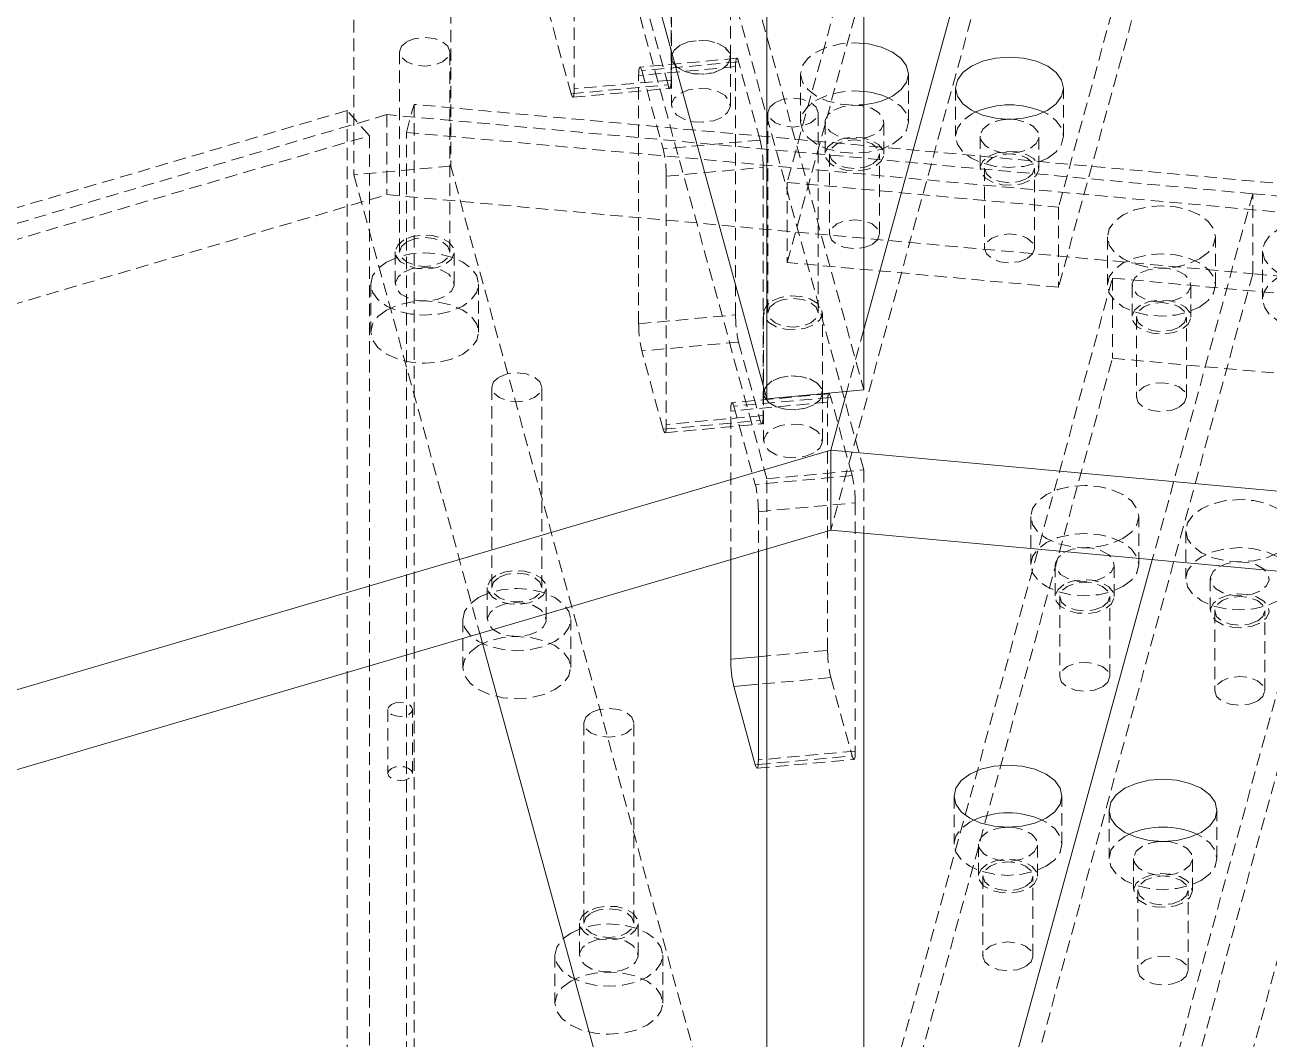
# Model space of a CAD drawing. Header units: millimetres. Extents: x 1529 to 6255, y 1713 to 5797.
# Drawn here: x 4929.4 to 5056.2, y 5173.5 to 5276.9 of the extents above; entities that cross this region are included whole.
import ezdxf

# ---------------------------------------------------------------- set-up
doc = ezdxf.new("R2010")
doc.units = ezdxf.units.MM
doc.linetypes.add('HIDDEN', pattern=[1.905, 1.27, -0.635])

msp = doc.modelspace()

# ---------------------------------------------------------------- linework, layer by layer
at = {"color": 7, "linetype": 'HIDDEN', "lineweight": 0}
for p, q in [((4972.771, 5393.12), (5014.875, 5239.654)), ((5004.998, 5230.586), (4962.894, 5384.051)), ((4962.894, 5384.051), (4962.894, 5261.57)), ((5014.875, 5231.489), (4972.771, 5384.954)), ((4972.771, 5384.954), (4972.771, 5262.473)), ((5040.224, 5381.689), (5007.06, 5260.811)), ((5054.521, 5382.135), (5011.501, 5225.336)), ((5067.879, 5379.16), (5034.715, 5258.282)), ((5007.06, 5252.645), (5040.224, 5373.524)), ((5067.879, 5370.995), (5034.715, 5250.117)), ((4995.231, 5271.245), (4995.231, 5296.558)), ((4985.354, 5295.655), (4985.354, 5270.342)), ((4995.271, 5281.725), (4995.271, 5273.559)), ((5001.271, 5273.559), (5001.271, 5281.725)), ((4994.918, 5270.752), (4992.728, 5278.735)), ((4985.041, 5269.849), (4982.851, 5277.832)), ((4967.562, 5274.124), (4967.562, 5253.711)), ((4972.662, 5253.711), (4972.662, 5274.124)), ((5001.932, 5273.461), (4992.055, 5272.558)), ((4995.271, 5273.559), (4995.271, 5268.66)), ((5001.271, 5268.66), (5001.271, 5273.559)), ((5001.801, 5272.61), (4991.924, 5271.707)), ((5002.114, 5273.103), (4992.237, 5272.2)), ((4992.237, 5272.2), (4994.427, 5264.217)), ((5001.801, 5247.297), (5001.801, 5272.61)), ((5004.304, 5265.12), (5002.114, 5273.103)), ((4995.231, 5271.245), (4985.354, 5270.342)), ((4991.924, 5246.394), (4991.924, 5271.707)), ((5008.424, 5271.855), (5008.424, 5266.956)), ((5019.424, 5266.956), (5019.424, 5271.855)), ((4985.041, 5269.849), (4994.918, 5270.752)), ((4985.223, 5269.491), (4995.1, 5270.394)), ((5024.227, 5270.411), (5024.227, 5265.511)), ((5035.227, 5265.511), (5035.227, 5270.411)), ((4968.243, 5265.91), (4969.025, 5268.761)), ((5079.315, 5258.676), (4969.025, 5268.761)), ((4969.025, 5268.761), (4969.025, 4700.448)), ((4962.216, 5268.138), (4595.2, 5160.183)), ((4966.268, 5267.723), (4596.325, 5158.908)), ((4964.486, 5265.566), (4962.216, 5268.138)), ((4962.216, 5268.138), (4962.216, 4699.826)), ((5054.521, 5259.654), (4966.268, 5267.723)), ((4966.268, 5267.723), (4966.268, 5259.558)), ((5005.107, 5267.927), (5005.107, 5247.514)), ((5010.207, 5247.514), (5010.207, 5267.927)), ((4968.243, 5265.91), (5538.738, 5213.747)), ((4968.243, 4697.597), (4968.243, 5265.91)), ((5010.924, 5266.956), (5010.924, 5263.69)), ((5016.924, 5263.69), (5016.924, 5266.956)), ((4529.449, 5137.603), (4964.486, 5265.566)), ((4964.486, 5265.566), (4964.486, 4697.254)), ((5004.304, 5265.12), (4994.427, 5264.217)), ((5026.727, 5265.511), (5026.727, 5262.245)), ((5032.727, 5262.245), (5032.727, 5265.511)), ((5011.374, 5263.69), (5011.374, 5255.525)), ((5016.474, 5255.525), (5016.474, 5263.69)), ((4972.771, 5262.473), (4962.894, 5261.57)), ((5014.875, 5109.008), (4972.771, 5262.473)), ((4994.74, 5261.444), (5004.617, 5262.347)), ((5004.617, 5262.347), (5004.617, 5237.034)), ((5027.177, 5262.245), (5027.177, 5254.08)), ((5032.277, 5254.08), (5032.277, 5262.245)), ((4962.894, 5261.57), (4975.722, 5214.812)), ((4994.74, 5261.444), (4994.74, 5236.131)), ((5007.06, 5260.811), (5034.715, 5258.282)), ((5007.06, 5260.811), (5007.06, 5252.645)), ((4527.667, 5130.547), (4966.268, 5259.558)), ((4966.268, 5259.558), (5054.521, 5251.489)), ((5054.521, 5259.654), (5044.283, 5222.338)), ((5054.521, 5251.489), (5054.521, 5259.654)), ((5054.521, 5259.654), (5082.285, 5257.116)), ((5034.715, 5258.282), (5034.715, 5250.117)), ((5039.711, 5255.245), (5039.711, 5250.346)), ((5050.711, 5250.346), (5050.711, 5255.245)), ((4967.112, 5253.711), (4967.112, 5250.444)), ((4973.112, 5250.444), (4973.112, 5253.711)), ((5055.514, 5253.8), (5055.514, 5248.901)), ((5034.715, 5250.117), (5007.06, 5252.645)), ((5007.06, 5130.164), (5040.224, 5251.043)), ((5054.521, 5251.489), (5011.501, 5094.689)), ((5040.224, 5251.043), (5067.879, 5248.514)), ((5040.224, 5251.043), (5040.224, 5242.877)), ((5452.461, 5215.104), (5054.521, 5251.489)), ((4964.612, 5250.444), (4964.612, 5245.545)), ((4975.612, 5245.545), (4975.612, 5250.444)), ((5032.687, 5092.752), (5075.707, 5249.552)), ((5042.211, 5250.346), (5042.211, 5247.08)), ((5048.211, 5247.08), (5048.211, 5250.346)), ((5067.879, 5248.514), (5034.715, 5127.636)), ((4991.924, 5246.394), (5001.801, 5247.297)), ((5004.657, 5247.514), (5004.657, 5239.348)), ((5010.657, 5239.348), (5010.657, 5247.514)), ((5042.661, 5247.08), (5042.661, 5238.914)), ((5047.761, 5238.914), (5047.761, 5247.08)), ((5014.875, 5245.799), (5013.146, 5239.496)), ((5002.114, 5244.524), (4992.237, 5243.621)), ((5002.114, 5244.524), (5004.304, 5236.541)), ((4994.427, 5235.638), (4992.237, 5243.621)), ((5007.06, 5121.999), (5040.224, 5242.877)), ((5040.224, 5242.877), (5067.879, 5240.348)), ((4976.948, 5239.913), (4976.948, 5219.5)), ((4982.048, 5219.5), (4982.048, 5239.913)), ((5011.318, 5239.251), (5001.441, 5238.348)), ((5004.657, 5239.348), (5004.657, 5234.449)), ((5010.657, 5234.449), (5010.657, 5239.348)), ((5034.715, 5119.47), (5067.879, 5240.348)), ((5011.187, 5238.399), (5001.31, 5237.496)), ((5011.5, 5238.892), (5001.623, 5237.989)), ((5001.623, 5237.989), (5003.813, 5230.006)), ((5011.187, 5213.087), (5011.187, 5238.399)), ((5013.69, 5230.91), (5011.5, 5238.892)), ((5004.617, 5237.034), (4994.74, 5236.131)), ((5001.31, 5222.338), (5001.31, 5237.496)), ((4994.427, 5235.638), (5004.304, 5236.541)), ((4994.609, 5235.28), (5004.486, 5236.183)), ((5013.69, 5230.91), (5003.813, 5230.006)), ((5004.998, 5230.586), (5014.875, 5231.489)), ((5004.998, 5223.423), (5004.998, 5230.586)), ((5014.875, 5231.489), (5014.875, 5225.027)), ((5004.126, 5227.233), (5014.003, 5228.136)), ((5014.003, 5228.136), (5014.003, 5202.823)), ((5004.126, 5227.233), (5004.126, 5223.166)), ((5031.89, 5226.736), (5031.89, 5221.837)), ((5042.89, 5221.837), (5042.89, 5226.736)), ((5047.692, 5225.291), (5047.692, 5220.392)), ((5034.389, 5221.837), (5034.389, 5218.571)), ((5040.389, 5218.571), (5040.389, 5221.837)), ((5050.193, 5220.392), (5050.193, 5217.126)), ((4976.498, 5219.5), (4976.498, 5216.234)), ((4982.498, 5216.234), (4982.498, 5219.5)), ((5034.84, 5218.571), (5034.84, 5210.405)), ((5039.939, 5210.405), (5039.939, 5218.571)), ((5050.643, 5217.126), (5050.643, 5208.96)), ((5055.743, 5208.96), (5055.743, 5217.126)), ((4973.998, 5216.234), (4973.998, 5211.334)), ((4984.998, 5211.334), (4984.998, 5216.234)), ((5004.126, 5212.441), (5011.187, 5213.087)), ((5011.5, 5210.313), (5004.126, 5209.639)), ((5011.5, 5210.313), (5013.69, 5202.331)), ((4966.367, 5207.072), (4966.367, 5200.539)), ((4968.867, 5200.539), (4968.867, 5207.072)), ((4986.334, 5205.702), (4986.334, 5185.289)), ((4991.434, 5185.289), (4991.434, 5205.703)), ((5014.003, 5202.823), (5004.126, 5201.92)), ((5003.995, 5201.069), (5013.872, 5201.972)), ((5004.109, 5201.455), (5013.69, 5202.331)), ((5024.068, 5198.227), (5024.068, 5193.328)), ((5035.068, 5193.328), (5035.068, 5198.227)), ((5039.871, 5196.782), (5039.871, 5191.883)), ((5050.871, 5191.883), (5050.871, 5196.782)), ((5026.568, 5193.328), (5026.568, 5190.062)), ((5032.568, 5190.062), (5032.568, 5193.328)), ((5042.371, 5191.883), (5042.371, 5188.617)), ((5048.371, 5188.617), (5048.371, 5191.883)), ((5027.018, 5190.062), (5027.018, 5181.896)), ((5032.118, 5181.896), (5032.118, 5190.062)), ((5042.821, 5188.617), (5042.821, 5180.451)), ((5047.921, 5180.451), (5047.921, 5188.617)), ((4985.884, 5185.289), (4985.884, 5182.023)), ((4991.884, 5182.023), (4991.884, 5185.289)), ((4983.384, 5182.023), (4983.384, 5177.124)), ((4994.384, 5177.124), (4994.384, 5182.023))]:
    msp.add_line(p, q, dxfattribs=at)
at = {"color": 7, "linetype": 'Continuous', "lineweight": 15}
for p, q in [((4962.894, 5392.217), (5004.998, 5238.751)), ((5014.875, 5239.654), (5014.875, 5317.226)), ((5004.998, 5238.751), (5004.998, 5316.323)), ((5026.174, 5286.981), (5014.875, 5245.799)), ((5029.5, 5267.238), (5029.955, 5267.238)), ((5014.875, 5239.654), (5004.998, 5238.751)), ((5013.146, 5239.496), (5011.501, 5233.501)), ((4652.514, 5127.908), (5011.501, 5233.501)), ((5011.501, 5233.501), (5011.501, 5225.336)), ((5011.501, 5233.501), (5409.441, 5197.116)), ((5011.501, 5225.336), (4652.514, 5119.742)), ((5011.501, 5225.336), (5409.441, 5188.951)), ((5014.875, 5225.027), (5014.875, 5109.008)), ((5004.126, 5223.166), (5004.126, 5201.92)), ((5004.998, 5108.105), (5004.998, 5223.423)), ((5001.31, 5212.183), (5001.31, 5222.338)), ((5044.283, 5222.338), (5014.875, 5115.153)), ((4975.722, 5214.812), (5004.998, 5108.105)), ((5003.813, 5201.427), (5001.623, 5209.41)), ((5029.34, 5195.055), (5029.795, 5195.055)), ((5045.143, 5193.61), (5045.598, 5193.61))]:
    msp.add_line(p, q, dxfattribs=at)
at = {"color": 8, "linetype": 'Continuous', "lineweight": 15}
for p, q in [((5001.31, 5212.183), (5004.126, 5212.441)), ((5004.126, 5209.639), (5001.623, 5209.41)), ((5003.813, 5201.427), (5004.109, 5201.455))]:
    msp.add_line(p, q, dxfattribs=at)
at = {"color": 7, "linetype": 'HIDDEN', "lineweight": 0, "flags": 128}
for points in [[(4968.309, 5275.165), (4969.136, 5275.484), (4970.112, 5275.596), (4971.088, 5275.484), (4971.915, 5275.165), (4972.468, 5274.687), (4972.662, 5274.124), (4972.468, 5273.561), (4971.915, 5273.083), (4971.088, 5272.764), (4970.112, 5272.652), (4969.137, 5272.764), (4968.309, 5273.083), (4967.756, 5273.561), (4967.562, 5274.124), (4967.756, 5274.687), (4968.309, 5275.165)], [(4996.149, 5274.784), (4995.552, 5274.291), (4995.282, 5273.71), (4995.373, 5273.111), (4995.813, 5272.566), (4996.55, 5272.141), (4997.494, 5271.886), (4998.532, 5271.834), (4999.538, 5271.99), (5000.392, 5272.335), (5000.989, 5272.827), (5001.259, 5273.408), (5001.168, 5274.008), (5000.728, 5274.553), (4999.991, 5274.978), (4999.047, 5275.232), (4998.009, 5275.285), (4997.003, 5275.129), (4996.149, 5274.784)], [(5000.392, 5272.335), (4999.538, 5271.99), (4998.532, 5271.834), (4997.494, 5271.886), (4996.55, 5272.141), (4995.813, 5272.566), (4995.373, 5273.111), (4995.282, 5273.71), (4995.552, 5274.291), (4996.149, 5274.784), (4997.003, 5275.129), (4998.009, 5275.285), (4999.047, 5275.232), (4999.991, 5274.978), (5000.728, 5274.553), (5001.168, 5274.008), (5001.259, 5273.408), (5000.989, 5272.827), (5000.392, 5272.335)], [(5014.875, 5274.983), (5013.924, 5275.031), (5012.501, 5274.922), (5011.174, 5274.605), (5010.035, 5274.101), (5009.161, 5273.443), (5008.612, 5272.677), (5008.424, 5271.855), (5008.612, 5271.034), (5009.161, 5270.268), (5010.035, 5269.61), (5011.174, 5269.106), (5012.501, 5268.789), (5013.924, 5268.68), (5014.875, 5268.728)], [(5002.114, 5273.103), (5002.053, 5273.294), (5001.994, 5273.415), (5001.94, 5273.461), (5001.893, 5273.431), (5001.854, 5273.325), (5001.825, 5273.148), (5001.807, 5272.907), (5001.801, 5272.61)], [(4991.924, 5271.707), (4991.93, 5272.004), (4991.948, 5272.245), (4991.977, 5272.422), (4992.016, 5272.528), (4992.063, 5272.558), (4992.117, 5272.512), (4992.176, 5272.391), (4992.237, 5272.2)], [(4994.918, 5270.752), (4994.979, 5270.561), (4995.038, 5270.44), (4995.092, 5270.394), (4995.139, 5270.424), (4995.178, 5270.53), (4995.207, 5270.707), (4995.225, 5270.948), (4995.231, 5271.245)], [(4985.354, 5270.342), (4985.348, 5270.045), (4985.33, 5269.804), (4985.301, 5269.627), (4985.262, 5269.521), (4985.215, 5269.491), (4985.161, 5269.537), (4985.102, 5269.658), (4985.041, 5269.849)], [(5000.392, 5267.435), (4999.538, 5267.09), (4998.532, 5266.935), (4997.494, 5266.987), (4996.55, 5267.241), (4995.813, 5267.667), (4995.373, 5268.212), (4995.282, 5268.811), (4995.552, 5269.392), (4996.149, 5269.885), (4997.003, 5270.23), (4998.009, 5270.385), (4999.047, 5270.333), (4999.991, 5270.079), (5000.728, 5269.653), (5001.168, 5269.108), (5001.259, 5268.509), (5000.989, 5267.928), (5000.392, 5267.435)], [(5014.875, 5270.083), (5013.924, 5270.131), (5012.501, 5270.023), (5011.174, 5269.706), (5010.035, 5269.201), (5009.161, 5268.544), (5008.612, 5267.778), (5008.424, 5266.956), (5008.612, 5266.134), (5009.161, 5265.369), (5010.035, 5264.711), (5011.174, 5264.207), (5012.501, 5263.889), (5013.924, 5263.781), (5015.348, 5263.889), (5016.674, 5264.207), (5017.813, 5264.711), (5017.813, 5264.711)], [(5005.854, 5268.968), (5006.681, 5269.287), (5007.657, 5269.4), (5008.632, 5269.287), (5009.46, 5268.968), (5010.012, 5268.491), (5010.207, 5267.927), (5010.013, 5267.364), (5009.46, 5266.887), (5008.632, 5266.567), (5007.657, 5266.455), (5006.681, 5266.567), (5005.853, 5266.887), (5005.301, 5267.364), (5005.107, 5267.927), (5005.301, 5268.491), (5005.854, 5268.968)], [(5011.803, 5268.181), (5012.656, 5268.526), (5013.663, 5268.681), (5014.701, 5268.629), (5015.645, 5268.375), (5016.382, 5267.95), (5016.822, 5267.404), (5016.913, 5266.805), (5016.643, 5266.224), (5016.046, 5265.732), (5015.192, 5265.387), (5014.186, 5265.231), (5013.148, 5265.283), (5012.204, 5265.538), (5011.467, 5265.963), (5011.027, 5266.508), (5010.936, 5267.107), (5011.205, 5267.688), (5011.803, 5268.181)], [(5017.813, 5264.711), (5018.687, 5265.369), (5019.237, 5266.134), (5019.424, 5266.956), (5019.237, 5267.778), (5018.687, 5268.544), (5017.813, 5269.201), (5017.423, 5269.406)], [(5026.228, 5267.961), (5025.838, 5267.756), (5024.964, 5267.099), (5024.415, 5266.333), (5024.227, 5265.511), (5024.415, 5264.69), (5024.964, 5263.924), (5025.838, 5263.266), (5026.977, 5262.762), (5028.304, 5262.444), (5029.727, 5262.336), (5031.151, 5262.444), (5032.477, 5262.762), (5033.616, 5263.266), (5033.616, 5263.266)], [(5029.955, 5267.238), (5030.504, 5267.184), (5031.448, 5266.93), (5032.185, 5266.505), (5032.625, 5265.96), (5032.716, 5265.36), (5032.446, 5264.779), (5031.849, 5264.287), (5030.995, 5263.942), (5029.989, 5263.786), (5028.951, 5263.838), (5028.007, 5264.093), (5027.27, 5264.518), (5026.83, 5265.063), (5026.739, 5265.662), (5027.008, 5266.243), (5027.606, 5266.736), (5027.606, 5266.736)], [(5033.616, 5263.266), (5034.49, 5263.924), (5035.04, 5264.69), (5035.227, 5265.511), (5035.04, 5266.333), (5034.49, 5267.099), (5033.616, 5267.756), (5033.226, 5267.961)], [(5011.803, 5264.915), (5011.205, 5264.422), (5010.936, 5263.841), (5011.027, 5263.242), (5011.467, 5262.697), (5012.204, 5262.271), (5013.148, 5262.017), (5014.186, 5261.965), (5015.192, 5262.12), (5016.046, 5262.465), (5016.643, 5262.958), (5016.913, 5263.539), (5016.822, 5264.138), (5016.382, 5264.683), (5015.645, 5265.109), (5014.701, 5265.363), (5013.663, 5265.415), (5012.656, 5265.26), (5011.803, 5264.915)], [(5015.727, 5262.649), (5014.9, 5262.33), (5013.924, 5262.218), (5012.948, 5262.33), (5012.121, 5262.649), (5011.568, 5263.127), (5011.374, 5263.69), (5011.568, 5264.253), (5012.121, 5264.731), (5012.948, 5265.05), (5013.924, 5265.162), (5014.9, 5265.05), (5015.727, 5264.731), (5016.28, 5264.253), (5016.474, 5263.69), (5016.28, 5263.127), (5015.727, 5262.649)], [(5027.606, 5263.47), (5028.459, 5263.815), (5029.466, 5263.97), (5030.504, 5263.918), (5031.448, 5263.664), (5032.185, 5263.238), (5032.625, 5262.693), (5032.716, 5262.094), (5032.446, 5261.513), (5031.849, 5261.021), (5030.995, 5260.676), (5029.989, 5260.52), (5028.951, 5260.572), (5028.007, 5260.826), (5027.27, 5261.252), (5026.83, 5261.797), (5026.739, 5262.396), (5027.008, 5262.977), (5027.606, 5263.47)], [(5031.53, 5261.204), (5030.703, 5260.885), (5029.727, 5260.773), (5028.751, 5260.885), (5027.924, 5261.204), (5027.371, 5261.682), (5027.177, 5262.245), (5027.371, 5262.808), (5027.924, 5263.286), (5028.751, 5263.605), (5029.727, 5263.717), (5030.703, 5263.605), (5031.53, 5263.286), (5032.083, 5262.808), (5032.277, 5262.245), (5032.083, 5261.682), (5031.53, 5261.204)], [(5049.1, 5253), (5049.974, 5253.657), (5050.524, 5254.423), (5050.711, 5255.245), (5050.524, 5256.067), (5049.974, 5256.833), (5049.1, 5257.49), (5047.961, 5257.995), (5046.635, 5258.312), (5045.211, 5258.42), (5043.788, 5258.312), (5042.461, 5257.995), (5041.322, 5257.49), (5040.448, 5256.833), (5039.899, 5256.067), (5039.711, 5255.245), (5039.899, 5254.423), (5040.448, 5253.657), (5041.322, 5253), (5042.461, 5252.495), (5043.788, 5252.178), (5045.211, 5252.07), (5046.635, 5252.178), (5047.961, 5252.495), (5049.1, 5253)], [(5015.727, 5254.484), (5016.28, 5254.961), (5016.474, 5255.525), (5016.28, 5256.088), (5015.727, 5256.566), (5014.9, 5256.885), (5013.924, 5256.997), (5012.948, 5256.885), (5012.121, 5256.566), (5011.568, 5256.088), (5011.374, 5255.525), (5011.568, 5254.961), (5012.121, 5254.484), (5012.948, 5254.165), (5013.924, 5254.053), (5014.9, 5254.165), (5015.727, 5254.484)], [(5064.903, 5251.555), (5063.764, 5251.05), (5062.438, 5250.733), (5061.014, 5250.625), (5059.591, 5250.733), (5058.264, 5251.05), (5057.125, 5251.555), (5056.251, 5252.213), (5055.702, 5252.978), (5055.514, 5253.8), (5055.702, 5254.622), (5056.251, 5255.388), (5057.125, 5256.045), (5058.264, 5256.55), (5059.591, 5256.867), (5061.014, 5256.975), (5062.438, 5256.867), (5063.764, 5256.55), (5064.903, 5256.045), (5065.777, 5255.388), (5066.327, 5254.622), (5066.514, 5253.8), (5066.327, 5252.978), (5065.777, 5252.213), (5064.903, 5251.555)], [(4967.991, 5254.935), (4967.393, 5254.443), (4967.124, 5253.862), (4967.215, 5253.262), (4967.655, 5252.717), (4968.392, 5252.292), (4969.336, 5252.038), (4970.374, 5251.985), (4971.38, 5252.141), (4972.234, 5252.486), (4972.831, 5252.979), (4973.101, 5253.56), (4973.01, 5254.159), (4972.57, 5254.704), (4971.833, 5255.129), (4970.889, 5255.383), (4969.851, 5255.436), (4968.844, 5255.28), (4967.991, 5254.935)], [(4968.309, 5254.752), (4969.136, 5255.071), (4970.112, 5255.183), (4971.088, 5255.071), (4971.915, 5254.752), (4972.468, 5254.274), (4972.662, 5253.711), (4972.468, 5253.147), (4971.915, 5252.67), (4971.088, 5252.351), (4970.112, 5252.239), (4969.137, 5252.351), (4968.309, 5252.67), (4967.756, 5253.147), (4967.562, 5253.711), (4967.756, 5254.274), (4968.309, 5254.752)], [(5031.53, 5253.039), (5032.083, 5253.516), (5032.277, 5254.08), (5032.083, 5254.643), (5031.53, 5255.121), (5030.703, 5255.44), (5029.727, 5255.552), (5028.751, 5255.44), (5027.924, 5255.121), (5027.371, 5254.643), (5027.177, 5254.08), (5027.371, 5253.516), (5027.924, 5253.039), (5028.751, 5252.72), (5029.727, 5252.608), (5030.703, 5252.72), (5031.53, 5253.039)], [(4966.223, 5252.69), (4967.362, 5253.194), (4968.689, 5253.511), (4970.112, 5253.62), (4971.536, 5253.511), (4972.862, 5253.194), (4974.001, 5252.69), (4974.875, 5252.032), (4975.425, 5251.266), (4975.612, 5250.444), (4975.425, 5249.623), (4974.875, 5248.857), (4974.001, 5248.199), (4972.862, 5247.695), (4971.536, 5247.378), (4970.112, 5247.269), (4968.689, 5247.378), (4967.362, 5247.695), (4966.223, 5248.199), (4965.349, 5248.857), (4964.8, 5249.623), (4964.612, 5250.444), (4964.8, 5251.266), (4965.349, 5252.032), (4966.223, 5252.69)], [(5049.1, 5248.101), (5049.974, 5248.758), (5050.524, 5249.524), (5050.711, 5250.346), (5050.524, 5251.168), (5049.974, 5251.933), (5049.1, 5252.591), (5047.961, 5253.095), (5046.635, 5253.413), (5045.211, 5253.521), (5043.788, 5253.413), (5042.461, 5253.095), (5041.322, 5252.591), (5040.448, 5251.933), (5039.899, 5251.168), (5039.711, 5250.346), (5039.899, 5249.524), (5040.448, 5248.758), (5041.322, 5248.101), (5042.461, 5247.596), (5043.788, 5247.279), (5045.211, 5247.171), (5046.635, 5247.279), (5047.961, 5247.596), (5049.1, 5248.101)], [(4967.991, 5251.669), (4968.844, 5252.014), (4969.851, 5252.17), (4970.889, 5252.117), (4971.833, 5251.863), (4972.57, 5251.438), (4973.01, 5250.893), (4973.101, 5250.294), (4972.831, 5249.713), (4972.234, 5249.22), (4971.38, 5248.875), (4970.374, 5248.719), (4969.336, 5248.772), (4968.392, 5249.026), (4967.655, 5249.451), (4967.215, 5249.996), (4967.124, 5250.595), (4967.393, 5251.176), (4967.991, 5251.669)], [(5043.09, 5251.57), (5043.943, 5251.915), (5044.95, 5252.071), (5045.988, 5252.019), (5046.932, 5251.764), (5047.669, 5251.339), (5048.109, 5250.794), (5048.2, 5250.195), (5047.93, 5249.614), (5047.333, 5249.121), (5046.479, 5248.776), (5045.473, 5248.621), (5044.435, 5248.673), (5043.491, 5248.927), (5042.754, 5249.352), (5042.313, 5249.898), (5042.223, 5250.497), (5042.492, 5251.078), (5043.09, 5251.57)], [(5064.903, 5246.656), (5065.777, 5247.313), (5066.327, 5248.079), (5066.514, 5248.901), (5066.327, 5249.723), (5065.777, 5250.488), (5064.903, 5251.146), (5063.764, 5251.651), (5062.438, 5251.968), (5061.014, 5252.076), (5059.591, 5251.968), (5058.264, 5251.651), (5057.125, 5251.146), (5056.251, 5250.488), (5055.702, 5249.723), (5055.514, 5248.901), (5055.702, 5248.079), (5056.251, 5247.313), (5057.125, 5246.656), (5058.264, 5246.151), (5059.591, 5245.834), (5061.014, 5245.726), (5062.438, 5245.834), (5063.764, 5246.151), (5064.903, 5246.656)], [(4966.223, 5247.79), (4965.349, 5247.133), (4964.8, 5246.367), (4964.612, 5245.545), (4964.8, 5244.723), (4965.349, 5243.958), (4966.223, 5243.3), (4967.362, 5242.796), (4968.689, 5242.478), (4970.112, 5242.37), (4971.536, 5242.478), (4972.862, 5242.796), (4974.001, 5243.3), (4974.875, 5243.958), (4975.425, 5244.723), (4975.612, 5245.545), (4975.425, 5246.367), (4974.875, 5247.133), (4974.001, 5247.79), (4972.862, 5248.295), (4971.536, 5248.612), (4970.112, 5248.72), (4968.689, 5248.612), (4967.362, 5248.295), (4966.223, 5247.79)], [(5005.535, 5248.738), (5006.389, 5249.083), (5007.395, 5249.239), (5008.433, 5249.187), (5009.377, 5248.933), (5010.114, 5248.507), (5010.554, 5247.962), (5010.645, 5247.363), (5010.376, 5246.782), (5009.778, 5246.289), (5008.924, 5245.944), (5007.918, 5245.789), (5006.88, 5245.841), (5005.936, 5246.095), (5005.199, 5246.521), (5004.759, 5247.066), (5004.668, 5247.665), (5004.938, 5248.246), (5005.535, 5248.738)], [(5005.854, 5248.555), (5006.681, 5248.874), (5007.657, 5248.986), (5008.632, 5248.874), (5009.46, 5248.555), (5010.012, 5248.077), (5010.207, 5247.514), (5010.013, 5246.951), (5009.46, 5246.473), (5008.632, 5246.154), (5007.657, 5246.042), (5006.681, 5246.154), (5005.853, 5246.473), (5005.301, 5246.951), (5005.107, 5247.514), (5005.301, 5248.077), (5005.854, 5248.555)], [(5043.09, 5248.304), (5042.492, 5247.812), (5042.223, 5247.231), (5042.313, 5246.631), (5042.754, 5246.086), (5043.491, 5245.661), (5044.435, 5245.407), (5045.473, 5245.354), (5046.479, 5245.51), (5047.333, 5245.855), (5047.93, 5246.348), (5048.2, 5246.929), (5048.109, 5247.528), (5047.669, 5248.073), (5046.932, 5248.498), (5045.988, 5248.752), (5044.95, 5248.805), (5043.943, 5248.649), (5043.09, 5248.304)], [(5047.014, 5246.039), (5047.567, 5246.516), (5047.761, 5247.08), (5047.567, 5247.643), (5047.014, 5248.121), (5046.187, 5248.44), (5045.211, 5248.552), (5044.235, 5248.44), (5043.408, 5248.121), (5042.855, 5247.643), (5042.661, 5247.08), (5042.855, 5246.516), (5043.408, 5246.039), (5044.235, 5245.72), (5045.211, 5245.608), (5046.187, 5245.72), (5047.014, 5246.039)], [(4977.695, 5240.954), (4978.523, 5241.273), (4979.498, 5241.385), (4980.474, 5241.273), (4981.302, 5240.954), (4981.854, 5240.477), (4982.048, 5239.913), (4981.854, 5239.35), (4981.302, 5238.872), (4980.474, 5238.553), (4979.498, 5238.441), (4978.523, 5238.553), (4977.695, 5238.872), (4977.142, 5239.35), (4976.948, 5239.913), (4977.143, 5240.477), (4977.695, 5240.954)], [(5005.535, 5240.573), (5004.938, 5240.08), (5004.668, 5239.499), (5004.759, 5238.9), (5005.199, 5238.355), (5005.936, 5237.93), (5006.88, 5237.676), (5007.918, 5237.623), (5008.924, 5237.779), (5009.778, 5238.124), (5010.376, 5238.617), (5010.645, 5239.198), (5010.554, 5239.797), (5010.114, 5240.342), (5009.377, 5240.767), (5008.433, 5241.021), (5007.395, 5241.074), (5006.389, 5240.918), (5005.535, 5240.573)], [(5009.778, 5238.124), (5008.924, 5237.779), (5007.918, 5237.623), (5006.88, 5237.676), (5005.936, 5237.93), (5005.199, 5238.355), (5004.759, 5238.9), (5004.668, 5239.499), (5004.938, 5240.08), (5005.535, 5240.573), (5006.389, 5240.918), (5007.395, 5241.074), (5008.433, 5241.021), (5009.377, 5240.767), (5010.114, 5240.342), (5010.554, 5239.797), (5010.645, 5239.198), (5010.376, 5238.617), (5009.778, 5238.124)], [(5011.5, 5238.892), (5011.439, 5239.083), (5011.38, 5239.204), (5011.326, 5239.25), (5011.279, 5239.22), (5011.24, 5239.114), (5011.211, 5238.937), (5011.193, 5238.696), (5011.187, 5238.399)], [(5047.014, 5237.873), (5047.567, 5238.351), (5047.761, 5238.914), (5047.567, 5239.477), (5047.014, 5239.955), (5046.187, 5240.274), (5045.211, 5240.386), (5044.235, 5240.274), (5043.408, 5239.955), (5042.855, 5239.478), (5042.661, 5238.914), (5042.855, 5238.351), (5043.408, 5237.873), (5044.235, 5237.554), (5045.211, 5237.442), (5046.187, 5237.554), (5047.014, 5237.873)], [(5001.31, 5237.496), (5001.316, 5237.793), (5001.334, 5238.034), (5001.363, 5238.211), (5001.402, 5238.317), (5001.449, 5238.347), (5001.503, 5238.301), (5001.562, 5238.18), (5001.623, 5237.989)], [(5004.304, 5236.541), (5004.365, 5236.35), (5004.424, 5236.229), (5004.478, 5236.183), (5004.525, 5236.213), (5004.564, 5236.319), (5004.593, 5236.496), (5004.611, 5236.737), (5004.617, 5237.034)], [(4994.74, 5236.131), (4994.734, 5235.834), (4994.716, 5235.593), (4994.687, 5235.416), (4994.648, 5235.31), (4994.601, 5235.28), (4994.547, 5235.326), (4994.488, 5235.447), (4994.427, 5235.638)], [(5009.778, 5233.225), (5008.924, 5232.88), (5007.918, 5232.724), (5006.88, 5232.776), (5005.936, 5233.031), (5005.199, 5233.456), (5004.759, 5234.001), (5004.668, 5234.6), (5004.938, 5235.181), (5005.535, 5235.674), (5006.389, 5236.019), (5007.395, 5236.175), (5008.433, 5236.122), (5009.377, 5235.868), (5010.114, 5235.443), (5010.554, 5234.897), (5010.645, 5234.298), (5010.376, 5233.717), (5009.778, 5233.225)], [(5041.279, 5224.491), (5042.153, 5225.148), (5042.702, 5225.914), (5042.89, 5226.736), (5042.702, 5227.558), (5042.153, 5228.324), (5041.279, 5228.981), (5040.139, 5229.486), (5038.813, 5229.803), (5037.39, 5229.911), (5035.966, 5229.803), (5034.639, 5229.486), (5033.5, 5228.981), (5032.626, 5228.324), (5032.077, 5227.558), (5031.89, 5226.736), (5032.077, 5225.914), (5032.626, 5225.148), (5033.5, 5224.491), (5034.639, 5223.986), (5035.966, 5223.669), (5037.39, 5223.561), (5038.813, 5223.669), (5040.139, 5223.986), (5041.279, 5224.491)], [(5057.082, 5223.046), (5055.943, 5222.541), (5054.616, 5222.224), (5053.192, 5222.116), (5051.769, 5222.224), (5050.443, 5222.541), (5049.303, 5223.046), (5048.429, 5223.704), (5047.88, 5224.469), (5047.692, 5225.291), (5047.88, 5226.113), (5048.429, 5226.879), (5049.303, 5227.536), (5050.443, 5228.041), (5051.769, 5228.358), (5053.193, 5228.466), (5054.616, 5228.358), (5055.943, 5228.041), (5057.082, 5227.536), (5057.956, 5226.879), (5058.505, 5226.113), (5058.693, 5225.291), (5058.505, 5224.469), (5057.956, 5223.704), (5057.082, 5223.046)], [(5041.279, 5219.592), (5042.153, 5220.249), (5042.702, 5221.015), (5042.89, 5221.837), (5042.702, 5222.659), (5042.153, 5223.424), (5041.279, 5224.082), (5040.139, 5224.586), (5038.813, 5224.904), (5037.39, 5225.012), (5035.966, 5224.904), (5034.639, 5224.586), (5033.5, 5224.082), (5032.626, 5223.424), (5032.077, 5222.659), (5031.89, 5221.837), (5032.077, 5221.015), (5032.626, 5220.249), (5033.5, 5219.592), (5034.639, 5219.087), (5035.966, 5218.77), (5037.39, 5218.662), (5038.813, 5218.77), (5040.139, 5219.087), (5041.279, 5219.592)], [(5035.268, 5223.061), (5036.122, 5223.406), (5037.128, 5223.562), (5038.166, 5223.51), (5039.11, 5223.255), (5039.847, 5222.83), (5040.287, 5222.285), (5040.378, 5221.686), (5040.108, 5221.105), (5039.511, 5220.612), (5038.657, 5220.267), (5037.651, 5220.111), (5036.613, 5220.164), (5035.669, 5220.418), (5034.932, 5220.843), (5034.492, 5221.389), (5034.401, 5221.988), (5034.671, 5222.569), (5035.268, 5223.061)], [(5057.082, 5218.147), (5057.956, 5218.804), (5058.505, 5219.57), (5058.693, 5220.392), (5058.505, 5221.214), (5057.956, 5221.979), (5057.082, 5222.637), (5055.943, 5223.142), (5054.616, 5223.459), (5053.193, 5223.567), (5051.769, 5223.459), (5050.443, 5223.142), (5049.303, 5222.637), (5048.429, 5221.979), (5047.88, 5221.214), (5047.692, 5220.392), (5047.88, 5219.57), (5048.429, 5218.804), (5049.303, 5218.147), (5050.443, 5217.642), (5051.769, 5217.325), (5053.192, 5217.217), (5054.616, 5217.325), (5055.943, 5217.642), (5057.082, 5218.147)], [(5051.071, 5221.616), (5051.925, 5221.961), (5052.931, 5222.117), (5053.969, 5222.065), (5054.913, 5221.811), (5055.65, 5221.385), (5056.09, 5220.84), (5056.181, 5220.241), (5055.911, 5219.66), (5055.314, 5219.167), (5054.46, 5218.822), (5053.454, 5218.667), (5052.416, 5218.719), (5051.472, 5218.973), (5050.735, 5219.398), (5050.295, 5219.944), (5050.204, 5220.543), (5050.474, 5221.124), (5051.071, 5221.616)], [(4977.377, 5220.724), (4976.779, 5220.232), (4976.51, 5219.651), (4976.601, 5219.052), (4977.041, 5218.506), (4977.778, 5218.081), (4978.722, 5217.827), (4979.76, 5217.775), (4980.766, 5217.93), (4981.62, 5218.275), (4982.217, 5218.768), (4982.487, 5219.349), (4982.396, 5219.948), (4981.956, 5220.493), (4981.219, 5220.918), (4980.275, 5221.173), (4979.237, 5221.225), (4978.231, 5221.069), (4977.377, 5220.724)], [(4977.695, 5220.541), (4978.523, 5220.86), (4979.498, 5220.972), (4980.474, 5220.86), (4981.302, 5220.541), (4981.854, 5220.063), (4982.048, 5219.5), (4981.854, 5218.936), (4981.302, 5218.459), (4980.474, 5218.14), (4979.498, 5218.028), (4978.523, 5218.14), (4977.695, 5218.459), (4977.142, 5218.936), (4976.948, 5219.5), (4977.143, 5220.063), (4977.695, 5220.541)], [(5035.268, 5219.795), (5034.671, 5219.303), (5034.401, 5218.722), (5034.492, 5218.122), (5034.932, 5217.577), (5035.669, 5217.152), (5036.613, 5216.898), (5037.651, 5216.845), (5038.657, 5217.001), (5039.511, 5217.346), (5040.108, 5217.839), (5040.378, 5218.42), (5040.287, 5219.019), (5039.847, 5219.564), (5039.11, 5219.989), (5038.166, 5220.243), (5037.128, 5220.296), (5036.122, 5220.14), (5035.268, 5219.795)], [(4975.609, 5218.479), (4976.748, 5218.983), (4978.075, 5219.301), (4979.498, 5219.409), (4980.922, 5219.301), (4982.248, 5218.983), (4983.387, 5218.479), (4984.262, 5217.821), (4984.811, 5217.055), (4984.998, 5216.234), (4984.811, 5215.412), (4984.262, 5214.646), (4983.388, 5213.989), (4982.248, 5213.484), (4980.922, 5213.167), (4979.498, 5213.059), (4978.075, 5213.167), (4976.748, 5213.484), (4975.609, 5213.989), (4974.735, 5214.646), (4974.186, 5215.412), (4973.998, 5216.234), (4974.186, 5217.055), (4974.735, 5217.821), (4975.609, 5218.479)], [(5039.193, 5217.53), (5039.745, 5218.007), (5039.939, 5218.571), (5039.745, 5219.134), (5039.193, 5219.612), (5038.365, 5219.931), (5037.389, 5220.043), (5036.414, 5219.931), (5035.586, 5219.612), (5035.034, 5219.134), (5034.84, 5218.571), (5035.034, 5218.007), (5035.586, 5217.53), (5036.414, 5217.211), (5037.39, 5217.099), (5038.365, 5217.211), (5039.193, 5217.53)], [(4977.377, 5217.458), (4978.231, 5217.803), (4979.237, 5217.959), (4980.275, 5217.906), (4981.219, 5217.652), (4981.956, 5217.227), (4982.396, 5216.682), (4982.487, 5216.083), (4982.217, 5215.502), (4981.62, 5215.009), (4980.766, 5214.664), (4979.76, 5214.508), (4978.722, 5214.561), (4977.778, 5214.815), (4977.041, 5215.24), (4976.601, 5215.785), (4976.51, 5216.385), (4976.779, 5216.966), (4977.377, 5217.458)], [(5051.071, 5218.35), (5051.925, 5218.695), (5052.931, 5218.851), (5053.969, 5218.799), (5054.913, 5218.544), (5055.65, 5218.119), (5056.09, 5217.574), (5056.181, 5216.975), (5055.911, 5216.394), (5055.314, 5215.901), (5054.46, 5215.556), (5053.454, 5215.4), (5052.416, 5215.453), (5051.472, 5215.707), (5050.735, 5216.132), (5050.295, 5216.677), (5050.204, 5217.277), (5050.474, 5217.858), (5051.071, 5218.35)], [(5054.996, 5216.085), (5055.548, 5216.562), (5055.743, 5217.126), (5055.548, 5217.689), (5054.996, 5218.167), (5054.168, 5218.486), (5053.193, 5218.598), (5052.217, 5218.486), (5051.389, 5218.167), (5050.837, 5217.689), (5050.643, 5217.126), (5050.837, 5216.562), (5051.389, 5216.085), (5052.217, 5215.766), (5053.193, 5215.654), (5054.168, 5215.766), (5054.996, 5216.085)], [(4975.609, 5213.58), (4974.735, 5212.922), (4974.186, 5212.156), (4973.998, 5211.334), (4974.186, 5210.513), (4974.735, 5209.747), (4975.609, 5209.089), (4976.748, 5208.585), (4978.075, 5208.268), (4979.498, 5208.159), (4980.922, 5208.268), (4982.248, 5208.585), (4983.388, 5209.089), (4984.262, 5209.747), (4984.811, 5210.513), (4984.998, 5211.334), (4984.811, 5212.156), (4984.262, 5212.922), (4983.387, 5213.58), (4982.248, 5214.084), (4980.922, 5214.401), (4979.498, 5214.509), (4978.075, 5214.401), (4976.748, 5214.084), (4975.609, 5213.58)], [(5039.193, 5209.364), (5039.745, 5209.842), (5039.939, 5210.405), (5039.745, 5210.968), (5039.193, 5211.446), (5038.365, 5211.765), (5037.389, 5211.877), (5036.414, 5211.765), (5035.586, 5211.446), (5035.034, 5210.968), (5034.84, 5210.405), (5035.034, 5209.842), (5035.586, 5209.364), (5036.414, 5209.045), (5037.39, 5208.933), (5038.365, 5209.045), (5039.193, 5209.364)], [(5054.996, 5207.919), (5055.548, 5208.397), (5055.743, 5208.96), (5055.548, 5209.524), (5054.996, 5210.001), (5054.168, 5210.32), (5053.193, 5210.432), (5052.217, 5210.32), (5051.389, 5210.001), (5050.837, 5209.524), (5050.643, 5208.96), (5050.837, 5208.397), (5051.389, 5207.919), (5052.217, 5207.6), (5053.193, 5207.488), (5054.168, 5207.6), (5054.996, 5207.919)], [(4966.733, 5207.582), (4967.139, 5207.738), (4967.617, 5207.793), (4968.096, 5207.738), (4968.501, 5207.582), (4968.772, 5207.348), (4968.867, 5207.072), (4968.772, 5206.796), (4968.501, 5206.562), (4968.096, 5206.405), (4967.617, 5206.35), (4967.139, 5206.405), (4966.733, 5206.562), (4966.462, 5206.796), (4966.367, 5207.072), (4966.463, 5207.348), (4966.733, 5207.582)], [(4987.081, 5206.743), (4987.909, 5207.063), (4988.884, 5207.175), (4989.86, 5207.063), (4990.688, 5206.743), (4991.24, 5206.266), (4991.434, 5205.703), (4991.24, 5205.139), (4990.688, 5204.662), (4989.86, 5204.342), (4988.884, 5204.23), (4987.909, 5204.342), (4987.081, 5204.662), (4986.529, 5205.139), (4986.334, 5205.702), (4986.529, 5206.266), (4987.081, 5206.743)], [(5013.69, 5202.331), (5013.751, 5202.139), (5013.81, 5202.019), (5013.864, 5201.972), (5013.911, 5202.003), (5013.95, 5202.108), (5013.979, 5202.285), (5013.997, 5202.527), (5014.003, 5202.823)], [(4966.733, 5201.05), (4966.463, 5200.816), (4966.367, 5200.539), (4966.462, 5200.263), (4966.733, 5200.029), (4967.139, 5199.873), (4967.617, 5199.818), (4968.096, 5199.873), (4968.501, 5200.029), (4968.772, 5200.263), (4968.867, 5200.539), (4968.772, 5200.816), (4968.501, 5201.05), (4968.096, 5201.206), (4967.617, 5201.261), (4967.139, 5201.206), (4966.733, 5201.05)], [(5026.069, 5195.777), (5025.679, 5195.573), (5024.805, 5194.915), (5024.255, 5194.15), (5024.068, 5193.328), (5024.255, 5192.506), (5024.805, 5191.74), (5025.679, 5191.083), (5026.818, 5190.578), (5028.144, 5190.261), (5029.568, 5190.153), (5030.991, 5190.261), (5032.318, 5190.578), (5033.457, 5191.083)], [(5029.795, 5195.055), (5030.344, 5195.001), (5031.289, 5194.746), (5032.025, 5194.321), (5032.466, 5193.776), (5032.556, 5193.177), (5032.287, 5192.596), (5031.689, 5192.103), (5030.836, 5191.758), (5029.829, 5191.602), (5028.791, 5191.655), (5027.847, 5191.909), (5027.11, 5192.334), (5026.67, 5192.88), (5026.579, 5193.479), (5026.849, 5194.06), (5027.446, 5194.552), (5027.446, 5194.552)], [(5033.457, 5191.083), (5034.331, 5191.74), (5034.88, 5192.506), (5035.068, 5193.328), (5034.88, 5194.15), (5034.331, 5194.915), (5033.457, 5195.573), (5033.067, 5195.777)], [(5041.872, 5194.332), (5041.482, 5194.128), (5040.608, 5193.47), (5040.058, 5192.705), (5039.871, 5191.883), (5040.058, 5191.061), (5040.608, 5190.295), (5041.482, 5189.638), (5042.621, 5189.133), (5043.947, 5188.816), (5045.371, 5188.708), (5046.794, 5188.816), (5048.121, 5189.133), (5049.26, 5189.638)], [(5045.598, 5193.61), (5046.147, 5193.556), (5047.092, 5193.302), (5047.828, 5192.876), (5048.269, 5192.331), (5048.359, 5191.732), (5048.09, 5191.151), (5047.492, 5190.658), (5046.639, 5190.313), (5045.632, 5190.158), (5044.594, 5190.21), (5043.65, 5190.464), (5042.913, 5190.889), (5042.473, 5191.435), (5042.382, 5192.034), (5042.652, 5192.615), (5043.249, 5193.107), (5043.249, 5193.107)], [(5049.26, 5189.638), (5050.134, 5190.295), (5050.683, 5191.061), (5050.871, 5191.883), (5050.683, 5192.705), (5050.134, 5193.47), (5049.26, 5194.128), (5048.87, 5194.332)], [(5027.446, 5191.286), (5026.849, 5190.794), (5026.579, 5190.213), (5026.67, 5189.613), (5027.11, 5189.068), (5027.847, 5188.643), (5028.791, 5188.389), (5029.829, 5188.336), (5030.836, 5188.492), (5031.689, 5188.837), (5032.287, 5189.33), (5032.556, 5189.911), (5032.466, 5190.51), (5032.025, 5191.055), (5031.289, 5191.48), (5030.344, 5191.734), (5029.306, 5191.787), (5028.3, 5191.631), (5027.446, 5191.286)], [(5031.371, 5189.021), (5031.924, 5189.498), (5032.118, 5190.062), (5031.924, 5190.625), (5031.371, 5191.102), (5030.544, 5191.422), (5029.568, 5191.534), (5028.592, 5191.422), (5027.765, 5191.102), (5027.212, 5190.625), (5027.018, 5190.062), (5027.212, 5189.498), (5027.765, 5189.021), (5028.592, 5188.702), (5029.568, 5188.589), (5030.544, 5188.702), (5031.371, 5189.021)], [(5043.249, 5189.841), (5044.103, 5190.186), (5045.109, 5190.342), (5046.147, 5190.289), (5047.092, 5190.035), (5047.828, 5189.61), (5048.269, 5189.065), (5048.359, 5188.466), (5048.09, 5187.885), (5047.492, 5187.392), (5046.639, 5187.047), (5045.632, 5186.891), (5044.594, 5186.944), (5043.65, 5187.198), (5042.913, 5187.623), (5042.473, 5188.168), (5042.382, 5188.768), (5042.652, 5189.349), (5043.249, 5189.841)], [(5047.174, 5187.576), (5047.727, 5188.053), (5047.921, 5188.617), (5047.727, 5189.18), (5047.174, 5189.658), (5046.347, 5189.977), (5045.371, 5190.089), (5044.395, 5189.977), (5043.568, 5189.658), (5043.015, 5189.18), (5042.821, 5188.617), (5043.015, 5188.053), (5043.568, 5187.576), (5044.395, 5187.257), (5045.371, 5187.145), (5046.347, 5187.257), (5047.174, 5187.576)], [(4986.763, 5186.514), (4986.166, 5186.021), (4985.896, 5185.44), (4985.987, 5184.841), (4986.427, 5184.296), (4987.164, 5183.87), (4988.108, 5183.616), (4989.146, 5183.564), (4990.152, 5183.719), (4991.006, 5184.064), (4991.603, 5184.557), (4991.873, 5185.138), (4991.782, 5185.737), (4991.342, 5186.282), (4990.605, 5186.708), (4989.661, 5186.962), (4988.623, 5187.014), (4987.617, 5186.859), (4986.763, 5186.514)], [(4987.081, 5186.33), (4987.909, 5186.649), (4988.884, 5186.761), (4989.86, 5186.649), (4990.688, 5186.33), (4991.24, 5185.852), (4991.434, 5185.289), (4991.24, 5184.726), (4990.688, 5184.248), (4989.86, 5183.929), (4988.884, 5183.817), (4987.909, 5183.929), (4987.081, 5184.248), (4986.529, 5184.726), (4986.334, 5185.289), (4986.529, 5185.852), (4987.081, 5186.33)], [(4984.995, 5184.268), (4986.134, 5184.773), (4987.461, 5185.09), (4988.884, 5185.198), (4990.308, 5185.09), (4991.634, 5184.773), (4992.774, 5184.268), (4993.648, 5183.61), (4994.197, 5182.845), (4994.384, 5182.023), (4994.197, 5181.201), (4993.648, 5180.435), (4992.774, 5179.778), (4991.634, 5179.273), (4990.308, 5178.956), (4988.884, 5178.848), (4987.461, 5178.956), (4986.134, 5179.273), (4984.995, 5179.778), (4984.121, 5180.435), (4983.572, 5181.201), (4983.384, 5182.023), (4983.572, 5182.845), (4984.121, 5183.61), (4984.995, 5184.268)], [(4986.763, 5183.247), (4987.617, 5183.592), (4988.623, 5183.748), (4989.661, 5183.696), (4990.605, 5183.441), (4991.342, 5183.016), (4991.782, 5182.471), (4991.873, 5181.872), (4991.603, 5181.291), (4991.006, 5180.798), (4990.152, 5180.453), (4989.146, 5180.298), (4988.108, 5180.35), (4987.164, 5180.604), (4986.427, 5181.029), (4985.987, 5181.575), (4985.896, 5182.174), (4986.166, 5182.755), (4986.763, 5183.247)], [(5031.371, 5180.855), (5031.924, 5181.333), (5032.118, 5181.896), (5031.924, 5182.459), (5031.371, 5182.937), (5030.544, 5183.256), (5029.568, 5183.368), (5028.592, 5183.256), (5027.765, 5182.937), (5027.212, 5182.459), (5027.018, 5181.896), (5027.212, 5181.333), (5027.765, 5180.855), (5028.592, 5180.536), (5029.568, 5180.424), (5030.544, 5180.536), (5031.371, 5180.855)], [(5047.174, 5179.41), (5047.727, 5179.888), (5047.921, 5180.451), (5047.727, 5181.015), (5047.174, 5181.492), (5046.347, 5181.811), (5045.371, 5181.923), (5044.395, 5181.811), (5043.568, 5181.492), (5043.015, 5181.015), (5042.821, 5180.451), (5043.015, 5179.888), (5043.568, 5179.41), (5044.395, 5179.091), (5045.371, 5178.979), (5046.347, 5179.091), (5047.174, 5179.41)], [(4984.995, 5179.369), (4984.121, 5178.711), (4983.572, 5177.945), (4983.384, 5177.124), (4983.572, 5176.302), (4984.121, 5175.536), (4984.995, 5174.878), (4986.134, 5174.374), (4987.461, 5174.057), (4988.884, 5173.949), (4990.308, 5174.057), (4991.634, 5174.374), (4992.774, 5174.878), (4993.648, 5175.536), (4994.197, 5176.302), (4994.384, 5177.124), (4994.197, 5177.945), (4993.648, 5178.711), (4992.774, 5179.369), (4991.634, 5179.873), (4990.308, 5180.19), (4988.884, 5180.299), (4987.461, 5180.19), (4986.134, 5179.873), (4984.995, 5179.369)]]:
    msp.add_lwpolyline(points, dxfattribs=at)
at = {"color": 7, "linetype": 'Continuous', "lineweight": 15, "flags": 128}
for points in [[(5017.813, 5269.61), (5018.687, 5270.268), (5019.237, 5271.034), (5019.424, 5271.855), (5019.237, 5272.677), (5018.687, 5273.443), (5017.813, 5274.101), (5016.674, 5274.605), (5015.348, 5274.922), (5014.875, 5274.983)], [(5033.616, 5268.165), (5032.477, 5267.661), (5031.151, 5267.344), (5029.727, 5267.235), (5028.304, 5267.344), (5026.977, 5267.661), (5025.838, 5268.165), (5024.964, 5268.823), (5024.415, 5269.589), (5024.227, 5270.411), (5024.415, 5271.232), (5024.964, 5271.998), (5025.838, 5272.656), (5026.977, 5273.16), (5028.304, 5273.477), (5029.727, 5273.586), (5031.151, 5273.477), (5032.477, 5273.16), (5033.616, 5272.656), (5034.49, 5271.998), (5035.04, 5271.232), (5035.227, 5270.411), (5035.04, 5269.589), (5034.49, 5268.823), (5033.616, 5268.165)], [(5004.126, 5201.92), (5004.12, 5201.624), (5004.102, 5201.382), (5004.073, 5201.205), (5004.034, 5201.099), (5003.987, 5201.069), (5003.933, 5201.115), (5003.874, 5201.236), (5003.813, 5201.427)], [(5033.457, 5195.982), (5034.331, 5196.639), (5034.88, 5197.405), (5035.068, 5198.227), (5034.88, 5199.049), (5034.331, 5199.815), (5033.457, 5200.472), (5032.318, 5200.977), (5030.991, 5201.294), (5029.568, 5201.402), (5028.144, 5201.294), (5026.818, 5200.977), (5025.679, 5200.472), (5024.805, 5199.815), (5024.255, 5199.049), (5024.068, 5198.227), (5024.255, 5197.405), (5024.805, 5196.639), (5025.679, 5195.982), (5026.818, 5195.477), (5028.144, 5195.16), (5029.568, 5195.052), (5030.991, 5195.16), (5032.318, 5195.477), (5033.457, 5195.982)], [(5049.26, 5194.537), (5048.121, 5194.032), (5046.794, 5193.715), (5045.371, 5193.607), (5043.947, 5193.715), (5042.621, 5194.032), (5041.482, 5194.537), (5040.608, 5195.195), (5040.058, 5195.96), (5039.871, 5196.782), (5040.058, 5197.604), (5040.608, 5198.37), (5041.482, 5199.027), (5042.621, 5199.532), (5043.947, 5199.849), (5045.371, 5199.957), (5046.794, 5199.849), (5048.121, 5199.532), (5049.26, 5199.027), (5050.134, 5198.37), (5050.683, 5197.604), (5050.871, 5196.782), (5050.683, 5195.96), (5050.134, 5195.195), (5049.26, 5194.537)]]:
    msp.add_lwpolyline(points, dxfattribs=at)
at = {"color": 7, "linetype": 'Continuous', "lineweight": 15}
for centre, radius, start, end in [((5014.149, 5262.224), 7.893, 65.49251, 84.72411), ((5014.192, 5276.338), 7.641, 275.1314, 298.29225), ((5029.727, 5260.168), 8.542, 65.81808, 114.18192), ((5013.768, 5212.184), 12.458, 180.00402, 192.86784), ((5029.568, 5187.985), 8.542, 65.81849, 114.18151), ((5045.371, 5186.54), 8.542, 65.81795, 114.18205)]:
    msp.add_arc(centre, radius, start, end, dxfattribs=at)
at = {"color": 7, "linetype": 'HIDDEN', "lineweight": 0}
for centre, radius, start, end in [((5029.651, 5262.846), 4.395, 91.97285, 117.73347), ((4992.157, 5262.346), 12.46, 0.00535, 12.86651), ((4982.28, 5261.443), 12.46, 0.00535, 12.86651), ((5014.259, 5247.298), 12.458, 180.00402, 192.86784), ((5004.382, 5246.395), 12.458, 180.00402, 192.86784), ((5001.546, 5228.135), 12.457, 0.00371, 12.86815), ((4991.669, 5227.232), 12.457, 0.00371, 12.86815), ((5023.645, 5213.087), 12.458, 180.00402, 192.86784), ((5029.491, 5190.666), 4.391, 91.96229, 117.74403), ((5045.296, 5189.214), 4.398, 91.98341, 117.72291)]:
    msp.add_arc(centre, radius, start, end, dxfattribs=at)

doc.saveas('drawing.dxf')
